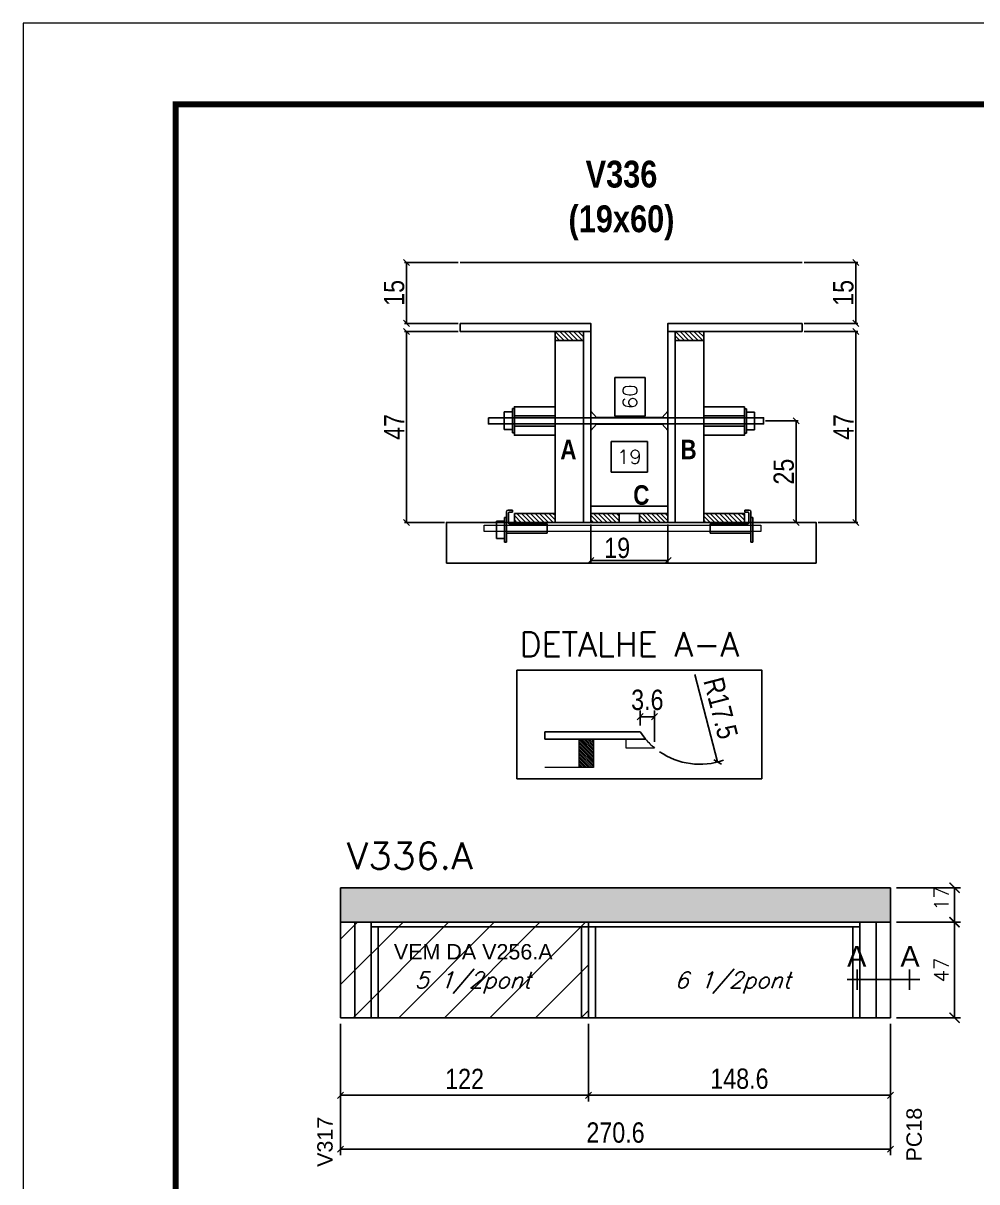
# Model space of a CAD drawing. Extents: x -3394 to 16474, y -5031 to 14397.
# Drawn here: x 4272 to 4742, y 43 to 614 of the extents above; entities that cross this region are included whole.
import ezdxf
from ezdxf.enums import TextEntityAlignment as Align

# ---------------------------------------------------------------- set-up
doc = ezdxf.new("R2010")
doc.units = 0
doc.linetypes.add('DASHED', pattern=[0.75, 0.5, -0.25])
doc.layers.get('0').update_dxf_attribs({"linetype": 'CONTINUOUS'})
doc.layers.get('Defpoints').update_dxf_attribs({"linetype": 'CONTINUOUS'})
for name, color, linetype in [('1HACHURA MADEIRAS', 1, 'CONTINUOUS'), ('5', 5, 'CONTINUOUS'), ('barrote', 251, 'CONTINUOUS'), ('COTA', 241, 'CONTINUOUS'), ('Cota Seção (2x)', 4, 'CONTINUOUS'), ('detalhes', 4, 'CONTINUOUS'), ('NOMENCLATURA', 7, 'CONTINUOUS'), ('Painéis', 200, 'CONTINUOUS'), ('presilha', 1, 'CONTINUOUS'), ('SARR_2.2x10', 60, 'CONTINUOUS'), ('SARR_2.2x7', 40, 'CONTINUOUS'), ('SARR_3.5x7', 81, 'CONTINUOUS'), ('texto', 7, 'CONTINUOUS'), ('Tubo de PVC', 51, 'CONTINUOUS')]:
    doc.layers.add(name, color=color, linetype=linetype)
for name, color, linetype, lineweight in [('CONCRETO', 251, 'CONTINUOUS', 25), ('Escoras', 2, 'CONTINUOUS', 25), ('Folhas', 255, 'CONTINUOUS', 9), ('Madeira', 126, 'CONTINUOUS', 18), ('REAPROVEITAMENTO', 251, 'CONTINUOUS', 9), ('Sarr 2.2x7', 40, 'CONTINUOUS', 9), ('SARRAFO DE PRESSAO', 251, 'DASHED', 9), ('SCO-___-LAJ', 2, 'CONTINUOUS', 0), ('Texto Seção', 7, 'CONTINUOUS', 15)]:
    doc.layers.add(name, color=color, linetype=linetype, lineweight=lineweight)
doc.styles.add('ARIAL', font='arial.ttf')
doc.styles.add('COTA TECNICA', font='techl___.ttf', dxfattribs={"height": 10})
doc.styles.add('COTA TECNICA 2X', font='techl___.ttf', dxfattribs={"height": 10})
doc.styles.add('REGUA-120', font='ROMANS.shx', dxfattribs={"height": 15})
doc.styles.add('ROMANS', font='romans.shx')
doc.styles.get("Standard").update_dxf_attribs({"font": 'ROMANS.SHX'})
doc.styles.add('TECNICA', font='techb___.ttf', dxfattribs={"height": 10})
doc.dimstyles.new('Cota Paínel', dxfattribs={"dimtxt": 7, "dimasz": 5, "dimexe": 3, "dimexo": 3, "dimgap": 3, "dimtad": 1, "dimdec": 1, "dimzin": 12, "dimdsep": 46, "dimtxsty": 'ROMANS', "dimblk": 'ARCHTICK', "dimcen": 0, "dimclrd": 4, "dimclre": 4, "dimclrt": 1, "dimadec": 1, "dimazin": 3, "dimtfac": 1, "dimtdec": 1, "dimtmove": 0, "dimatfit": 3, "dimldrblk": 'OBLIQUE', "dimfxl": 1, "dimtolj": 1, "dimtzin": 12, "dimarcsym": 0})
doc.dimstyles.new('Cota Seção interna', dxfattribs={"dimtxt": 7, "dimasz": 6, "dimexe": 0.18, "dimexo": 2, "dimgap": -4, "dimtad": 3, "dimdec": 1, "dimlfac": 0.5, "dimzin": 12, "dimdsep": 46, "dimtxsty": 'ROMANS', "dimblk": 'ARCHTICK', "dimcen": 0.09, "dimse1": 1, "dimse2": 1, "dimsd1": 1, "dimsd2": 1, "dimclrd": 180, "dimclre": 5, "dimclrt": 1, "dimadec": 0, "dimazin": 3, "dimtfac": 1, "dimtdec": 1, "dimtofl": 0, "dimtmove": 0, "dimatfit": 3, "dimldrblk": 'ARCHTICK', "dimfxl": 1, "dimtolj": 1, "dimtzin": 0, "dimarcsym": 0})
doc.dimstyles.new('PAINEL', dxfattribs={"dimtxt": 10, "dimasz": 3, "dimexe": 3, "dimexo": 3, "dimgap": 3, "dimtad": 1, "dimdec": 1, "dimzin": 12, "dimdsep": 46, "dimtxsty": 'COTA TECNICA', "dimblk1": 'OBLIQUE', "dimblk2": 'OBLIQUE', "dimsah": 1, "dimcen": 0.9, "dimclrd": 4, "dimclre": 4, "dimclrt": 240, "dimadec": 1, "dimazin": 3, "dimtfac": 1, "dimtdec": 1, "dimtmove": 0, "dimatfit": 3, "dimfxl": 1, "dimtolj": 1, "dimtzin": 12, "dimarcsym": 0})
doc.dimstyles.new('SECAO', dxfattribs={"dimscale": 0.333333, "dimtxt": 5, "dimasz": 9, "dimexe": 3, "dimexo": 3, "dimgap": 3, "dimtad": 1, "dimdec": 1, "dimlfac": 0.5, "dimzin": 12, "dimdsep": 46, "dimtxsty": 'COTA TECNICA 2X', "dimblk1": 'OBLIQUE', "dimblk2": 'OBLIQUE', "dimsah": 1, "dimcen": 0.9, "dimclrd": 4, "dimclre": 4, "dimclrt": 240, "dimadec": 1, "dimazin": 3, "dimtfac": 1, "dimtdec": 1, "dimtmove": 0, "dimatfit": 3, "dimfxl": 1, "dimtolj": 1, "dimtzin": 12, "dimarcsym": 0})

# ---------------------------------------------------------------- blocks, each defined once
blk = doc.blocks.new('9999999999')
at = {"layer": 'Folhas'}
blk.add_lwpolyline([(98138.98, 34190.21), (99623.98, 34190.21), (99623.98, 35240.21), (98138.98, 35240.21)], close=True, dxfattribs=at)
at = {"layer": 'Folhas', "color": 30, "const_width": 3}
blk.add_lwpolyline([(98213.98, 34230.21), (99583.98, 34230.21), (99583.98, 35200.21), (98213.98, 35200.21)], close=True, dxfattribs=at)
blk = doc.blocks.new('_Oblique')
at = {"color": 0, "linetype": 'ByBlock', "lineweight": -2}
blk.add_line((-0.5, -0.5), (0.5, 0.5), dxfattribs=at)
blk = doc.blocks.new('*D1650')
at = {"layer": 'COTA', "color": 4, "lineweight": -2, "transparency": 16777216}
for p, q in [((4551.58, 366.89), (4551.58, 348.21)), ((4589.58, 366.89), (4589.58, 348.21)), ((4589.58, 349.21), (4551.58, 349.21))]:
    blk.add_line(p, q, dxfattribs=at)
at = {"layer": 'Defpoints', "color": 0, "transparency": 16777216}
for p in [(4551.58, 367.89), (4589.58, 367.89), (4551.58, 349.21)]:
    blk.add_point(p, dxfattribs=at)
at = {"layer": 'COTA', "color": 4, "lineweight": -2, "transparency": 16777216, "xscale": 3, "yscale": 3, "zscale": 3, "rotation": 180}
blk.add_blockref('_Oblique', (4551.58, 349.21), dxfattribs=at)
at = {"layer": 'COTA', "color": 4, "lineweight": -2, "transparency": 16777216, "xscale": 3, "yscale": 3, "zscale": 3}
blk.add_blockref('_Oblique', (4589.58, 349.21), dxfattribs=at)
at = {"layer": 'COTA', "color": 240, "transparency": 16777216, "insert": (4564.58, 355.3), "char_height": 10, "attachment_point": 5, "style": 'COTA TECNICA 2X'}
blk.add_mtext('\\A1;19', dxfattribs=at)
blk = doc.blocks.new('PRESILHA METÁLICA 1')
at = {"layer": 'presilha'}
for p, q in [((7.5, 10.64), (7.5, 19.86)), ((12, 21), (8.64, 21)), ((9, 11.57), (9, 18.93)), ((12, 19.5), (9.57, 19.5)), ((12, 21), (12, 19.5)), ((0, 13), (6, 13)), ((0, 13), (0, 0)), ((6, 15.5), (7.5, 15.5)), ((6, -2.5), (6, 15.5)), ((6, 13), (6, 0)), ((7.5, 15.5), (7.5, -2.5)), ((37.5, 11), (9.57, 11)), ((37.5, 11), (37.5, 4.1)), ((6, 0), (0, 0)), ((37.5, 4.1), (7.5, 4.1)), ((7.5, -2.5), (6, -2.5))]:
    blk.add_line(p, q, dxfattribs=at)
for centre, radius, start, end in [((8.64, 19.86), 1.14, 90, 180), ((9.57, 18.93), 0.57, 90, 180), ((9.57, 11.57), 0.57, 180, 270)]:
    blk.add_arc(centre, radius, start, end, dxfattribs=at)
blk = doc.blocks.new('PRESILHA METÁLICA 2')
at = {"layer": 'presilha'}
for p, q in [((-5.25, 23.5), (-5.25, 22)), ((-5.25, 23.5), (-1.89, 23.5)), ((-5.25, 22), (-2.82, 22)), ((-2.25, 14.07), (-2.25, 21.43)), ((-0.75, 14.64), (-0.75, 22.36)), ((0.75, 18), (-0.75, 18)), ((-0.75, 18), (-0.75, 0)), ((0.75, 0), (0.75, 18)), ((-30.75, 13.5), (-30.75, 6.6)), ((-30.75, 13.5), (-2.82, 13.5)), ((-30.75, 6.6), (-0.75, 6.6)), ((-0.75, 0), (0.75, 0))]:
    blk.add_line(p, q, dxfattribs=at)
for centre, radius, start, end in [((-2.82, 21.43), 0.57, 0, 90), ((-1.89, 22.36), 1.14, 0, 90), ((-2.82, 14.07), 0.57, 270, 0)]:
    blk.add_arc(centre, radius, start, end, dxfattribs=at)
blk = doc.blocks.new('*D1651')
at = {"layer": 'COTA', "color": 4, "lineweight": -2, "transparency": 16777216}
for p, q in [((4486.28, 461.89), (4459.93, 461.89)), ((4460.93, 461.89), (4460.93, 367.89)), ((4479.52, 367.89), (4459.93, 367.89))]:
    blk.add_line(p, q, dxfattribs=at)
at = {"layer": 'Defpoints', "color": 0, "transparency": 16777216}
for p in [(4487.28, 461.89), (4460.93, 367.89), (4480.52, 367.89)]:
    blk.add_point(p, dxfattribs=at)
at = {"layer": 'COTA', "color": 4, "lineweight": -2, "transparency": 16777216, "xscale": 3, "yscale": 3, "zscale": 3}
for p, rotation in [((4460.93, 461.89), 90), ((4460.93, 367.89), 270)]:
    blk.add_blockref('_Oblique', p, dxfattribs=dict(at, rotation=rotation))
at = {"layer": 'COTA', "color": 240, "transparency": 16777216, "insert": (4454.85, 414.89), "char_height": 10, "attachment_point": 5, "rotation": 90, "style": 'COTA TECNICA 2X'}
blk.add_mtext('\\A1;47', dxfattribs=at)
blk = doc.blocks.new('*D1652')
at = {"layer": 'Cota Seção (2x)', "color": 180, "lineweight": -2, "transparency": 16777216}
for p, q in [((4578.42, 439.28), (4563.42, 439.28)), ((4563.42, 439.28), (4563.42, 420.28)), ((4578.42, 420.28), (4578.42, 439.28)), ((4563.42, 420.28), (4578.42, 420.28))]:
    blk.add_line(p, q, dxfattribs=at)
at = {"layer": 'Defpoints', "color": 0, "transparency": 16777216}
for p in [(4582.42, 495.89), (4589.58, 495.89), (4582.16, 375.89)]:
    blk.add_point(p, dxfattribs=at)
at = {"layer": 'Cota Seção (2x)', "color": 1, "transparency": 16777216, "insert": (4570.92, 429.78), "char_height": 7, "attachment_point": 5, "rotation": 90, "style": 'ROMANS'}
blk.add_mtext('\\A1;60', dxfattribs=at)
blk = doc.blocks.new('_ArchTick')
at = {"color": 0, "linetype": 'ByBlock', "const_width": 0.15}
blk.add_lwpolyline([(-0.5, -0.5), (0.5, 0.5)], dxfattribs=at)
blk = doc.blocks.new('*D1653')
at = {"layer": 'COTA', "color": 4, "lineweight": -2, "transparency": 16777216}
for p, q in [((4486.28, 495.89), (4459.93, 495.89)), ((4460.93, 465.89), (4460.93, 495.89)), ((4486.28, 465.89), (4459.93, 465.89))]:
    blk.add_line(p, q, dxfattribs=at)
at = {"layer": 'Defpoints', "color": 0, "transparency": 16777216}
for p in [(4460.93, 495.89), (4487.28, 495.89), (4487.28, 465.89)]:
    blk.add_point(p, dxfattribs=at)
at = {"layer": 'COTA', "color": 4, "lineweight": -2, "transparency": 16777216, "xscale": 3, "yscale": 3, "zscale": 3}
for p, rotation in [((4460.93, 495.89), 90), ((4460.93, 465.89), 270)]:
    blk.add_blockref('_Oblique', p, dxfattribs=dict(at, rotation=rotation))
at = {"layer": 'COTA', "color": 240, "transparency": 16777216, "insert": (4454.82, 480.89), "char_height": 10, "attachment_point": 5, "rotation": 90, "style": 'COTA TECNICA 2X'}
blk.add_mtext('\\A1;15', dxfattribs=at)
blk = doc.blocks.new('*D1654')
at = {"layer": 'COTA', "color": 4, "lineweight": -2, "transparency": 16777216}
for p, q in [((4656.68, 461.89), (4683.04, 461.89)), ((4682.04, 461.89), (4682.04, 367.89)), ((4663.44, 367.89), (4683.04, 367.89))]:
    blk.add_line(p, q, dxfattribs=at)
at = {"layer": 'Defpoints', "color": 0, "transparency": 16777216}
for p in [(4655.68, 461.89), (4662.44, 367.89), (4682.04, 367.89)]:
    blk.add_point(p, dxfattribs=at)
at = {"layer": 'COTA', "color": 4, "lineweight": -2, "transparency": 16777216, "xscale": 3, "yscale": 3, "zscale": 3}
for p, rotation in [((4682.04, 461.89), 90), ((4682.04, 367.89), 270)]:
    blk.add_blockref('_Oblique', p, dxfattribs=dict(at, rotation=rotation))
at = {"layer": 'COTA', "color": 240, "transparency": 16777216, "insert": (4675.96, 414.89), "char_height": 10, "attachment_point": 5, "rotation": 90, "style": 'COTA TECNICA 2X'}
blk.add_mtext('\\A1;47', dxfattribs=at)
blk = doc.blocks.new('*D1655')
at = {"layer": 'COTA', "color": 4, "lineweight": -2, "transparency": 16777216}
for p, q in [((4656.68, 495.89), (4683.04, 495.89)), ((4682.04, 465.89), (4682.04, 495.89)), ((4656.68, 465.89), (4683.04, 465.89))]:
    blk.add_line(p, q, dxfattribs=at)
at = {"layer": 'Defpoints', "color": 0, "transparency": 16777216}
for p in [(4655.68, 495.89), (4682.04, 495.89), (4655.68, 465.89)]:
    blk.add_point(p, dxfattribs=at)
at = {"layer": 'COTA', "color": 4, "lineweight": -2, "transparency": 16777216, "xscale": 3, "yscale": 3, "zscale": 3}
for p, rotation in [((4682.04, 495.89), 90), ((4682.04, 465.89), 270)]:
    blk.add_blockref('_Oblique', p, dxfattribs=dict(at, rotation=rotation))
at = {"layer": 'COTA', "color": 240, "transparency": 16777216, "insert": (4675.93, 480.89), "char_height": 10, "attachment_point": 5, "rotation": 90, "style": 'COTA TECNICA 2X'}
blk.add_mtext('\\A1;15', dxfattribs=at)
blk = doc.blocks.new('*D1676')
at = {"layer": 'Cota Seção (2x)', "color": 180, "lineweight": -2, "transparency": 16777216}
for p, q in [((4579.58, 407.66), (4561.58, 407.66)), ((4561.58, 407.66), (4561.58, 392.66)), ((4579.58, 392.66), (4579.58, 407.66)), ((4561.58, 392.66), (4579.58, 392.66))]:
    blk.add_line(p, q, dxfattribs=at)
at = {"layer": 'Defpoints', "color": 0, "transparency": 16777216}
for p in [(4589.58, 388.66), (4551.58, 375.89), (4589.58, 375.89)]:
    blk.add_point(p, dxfattribs=at)
at = {"layer": 'Cota Seção (2x)', "color": 1, "transparency": 16777216, "insert": (4570.58, 400.16), "char_height": 7, "attachment_point": 5, "style": 'ROMANS'}
blk.add_mtext('\\A1;19', dxfattribs=at)
blk = doc.blocks.new('*D1656')
at = {"layer": 'COTA', "color": 4, "linetype": 'ByBlock', "lineweight": -2, "transparency": 16777216}
for p, q in [((4428.45, 121.09), (4428.45, 82.9)), ((4550.45, 121.09), (4550.45, 82.9)), ((4428.45, 85.9), (4550.45, 85.9))]:
    blk.add_line(p, q, dxfattribs=at)
at = {"layer": 'Defpoints', "color": 0, "linetype": 'ByBlock', "transparency": 16777216}
for p in [(4428.45, 124.09), (4550.45, 124.09), (4550.45, 85.9)]:
    blk.add_point(p, dxfattribs=at)
at = {"layer": 'COTA', "color": 4, "linetype": 'ByBlock', "lineweight": -2, "transparency": 16777216, "xscale": 3, "yscale": 3, "zscale": 3, "rotation": 180}
blk.add_blockref('_Oblique', (4428.45, 85.9), dxfattribs=at)
at = {"layer": 'COTA', "color": 4, "linetype": 'ByBlock', "lineweight": -2, "transparency": 16777216, "xscale": 3, "yscale": 3, "zscale": 3}
blk.add_blockref('_Oblique', (4550.45, 85.9), dxfattribs=at)
at = {"layer": 'COTA', "color": 240, "linetype": 'ByBlock', "transparency": 16777216, "insert": (4489.45, 93.96), "char_height": 10, "attachment_point": 5, "style": 'COTA TECNICA'}
blk.add_mtext('\\A1;122', dxfattribs=at)
blk = doc.blocks.new('*D1657')
at = {"layer": 'COTA', "color": 4, "linetype": 'ByBlock', "lineweight": -2, "transparency": 16777216}
for p, q in [((4550.45, 121.09), (4550.45, 82.9)), ((4699.05, 121.09), (4699.05, 82.9)), ((4550.45, 85.9), (4699.05, 85.9))]:
    blk.add_line(p, q, dxfattribs=at)
at = {"layer": 'Defpoints', "color": 0, "linetype": 'ByBlock', "transparency": 16777216}
for p in [(4550.45, 124.09), (4699.05, 124.09), (4699.05, 85.9)]:
    blk.add_point(p, dxfattribs=at)
at = {"layer": 'COTA', "color": 4, "linetype": 'ByBlock', "lineweight": -2, "transparency": 16777216, "xscale": 3, "yscale": 3, "zscale": 3, "rotation": 180}
blk.add_blockref('_Oblique', (4550.45, 85.9), dxfattribs=at)
at = {"layer": 'COTA', "color": 4, "linetype": 'ByBlock', "lineweight": -2, "transparency": 16777216, "xscale": 3, "yscale": 3, "zscale": 3}
blk.add_blockref('_Oblique', (4699.05, 85.9), dxfattribs=at)
at = {"layer": 'COTA', "color": 240, "linetype": 'ByBlock', "transparency": 16777216, "insert": (4624.75, 94.02), "char_height": 10, "attachment_point": 5, "style": 'COTA TECNICA'}
blk.add_mtext('\\A1;148.6', dxfattribs=at)
blk = doc.blocks.new('*D1677')
at = {"layer": 'COTA', "color": 4, "linetype": 'ByBlock', "lineweight": -2, "transparency": 16777216}
for p, q in [((4428.45, 121.09), (4428.45, 56.4)), ((4699.05, 121.09), (4699.05, 56.4)), ((4428.45, 59.4), (4699.05, 59.4))]:
    blk.add_line(p, q, dxfattribs=at)
at = {"layer": 'Defpoints', "color": 0, "linetype": 'ByBlock', "transparency": 16777216}
for p in [(4428.45, 124.09), (4699.05, 124.09), (4699.05, 59.4)]:
    blk.add_point(p, dxfattribs=at)
at = {"layer": 'COTA', "color": 4, "linetype": 'ByBlock', "lineweight": -2, "transparency": 16777216, "xscale": 3, "yscale": 3, "zscale": 3, "rotation": 180}
blk.add_blockref('_Oblique', (4428.45, 59.4), dxfattribs=at)
at = {"layer": 'COTA', "color": 4, "linetype": 'ByBlock', "lineweight": -2, "transparency": 16777216, "xscale": 3, "yscale": 3, "zscale": 3}
blk.add_blockref('_Oblique', (4699.05, 59.4), dxfattribs=at)
at = {"layer": 'COTA', "color": 240, "linetype": 'ByBlock', "transparency": 16777216, "insert": (4563.75, 67.5), "char_height": 10, "attachment_point": 5, "style": 'COTA TECNICA'}
blk.add_mtext('\\A1;270.6', dxfattribs=at)
blk = doc.blocks.new('*D1658')
at = {"layer": 'COTA', "color": 4, "linetype": 'Continuous', "lineweight": -2, "transparency": 16777216}
for p, q in [((4702.05, 171.09), (4733.63, 171.09)), ((4730.63, 124.09), (4730.63, 171.09))]:
    blk.add_line(p, q, dxfattribs=at)
at = {"layer": 'COTA', "color": 4, "lineweight": -2, "transparency": 16777216}
blk.add_line((4702.05, 124.09), (4733.63, 124.09), dxfattribs=at)
at = {"layer": 'Defpoints', "color": 0, "linetype": 'Continuous', "transparency": 16777216}
for p in [(4699.05, 171.09), (4730.63, 171.09), (4699.05, 124.09)]:
    blk.add_point(p, dxfattribs=at)
at = {"layer": 'COTA', "color": 4, "linetype": 'Continuous', "lineweight": -2, "transparency": 16777216, "xscale": 5, "yscale": 5, "zscale": 5}
for p, rotation in [((4730.63, 171.09), 90), ((4730.63, 124.09), 270)]:
    blk.add_blockref('_ArchTick', p, dxfattribs=dict(at, rotation=rotation))
at = {"layer": 'COTA', "color": 1, "linetype": 'Continuous', "transparency": 16777216, "insert": (4724.13, 147.59), "char_height": 7, "attachment_point": 5, "rotation": 90, "style": 'ROMANS'}
blk.add_mtext('\\A1;47', dxfattribs=at)
blk = doc.blocks.new('*D1659')
at = {"layer": 'COTA', "color": 4, "linetype": 'Continuous', "lineweight": -2, "transparency": 16777216}
for p, q in [((4702.05, 188.09), (4733.63, 188.09)), ((4730.63, 171.09), (4730.63, 188.09))]:
    blk.add_line(p, q, dxfattribs=at)
at = {"layer": 'COTA', "color": 4, "lineweight": -2, "transparency": 16777216}
blk.add_line((4702.05, 171.09), (4733.63, 171.09), dxfattribs=at)
at = {"layer": 'Defpoints', "color": 0, "linetype": 'Continuous', "transparency": 16777216}
for p in [(4699.05, 188.09), (4730.63, 188.09), (4699.05, 171.09)]:
    blk.add_point(p, dxfattribs=at)
at = {"layer": 'COTA', "color": 4, "linetype": 'Continuous', "lineweight": -2, "transparency": 16777216, "xscale": 5, "yscale": 5, "zscale": 5}
for p, rotation in [((4730.63, 188.09), 90), ((4730.63, 171.09), 270)]:
    blk.add_blockref('_ArchTick', p, dxfattribs=dict(at, rotation=rotation))
at = {"layer": 'COTA', "color": 1, "linetype": 'Continuous', "transparency": 16777216, "insert": (4724.13, 182.77), "char_height": 7, "attachment_point": 5, "rotation": 90, "style": 'ROMANS'}
blk.add_mtext('\\A1;17', dxfattribs=at)
blk = doc.blocks.new('*D1660')
at = {"layer": 'Defpoints', "color": 0, "linetype": 'ByBlock', "transparency": 16777216}
for p in [(4575.86, 272.28), (4575.86, 264.86), (4582.98, 256.86)]:
    blk.add_point(p, dxfattribs=at)
at = {"layer": 'Escoras', "color": 4, "linetype": 'ByBlock', "lineweight": -2, "transparency": 16777216}
for p, q in [((4575.86, 267.86), (4575.86, 275.28)), ((4582.98, 259.86), (4582.98, 275.28)), ((4582.98, 272.28), (4575.86, 272.28))]:
    blk.add_line(p, q, dxfattribs=at)
at = {"layer": 'Escoras', "color": 4, "linetype": 'ByBlock', "lineweight": -2, "transparency": 16777216, "xscale": 3, "yscale": 3, "zscale": 3, "rotation": 180}
blk.add_blockref('_Oblique', (4575.86, 272.28), dxfattribs=at)
at = {"layer": 'Escoras', "color": 4, "linetype": 'ByBlock', "lineweight": -2, "transparency": 16777216, "xscale": 3, "yscale": 3, "zscale": 3}
blk.add_blockref('_Oblique', (4582.98, 272.28), dxfattribs=at)
at = {"layer": 'Escoras', "color": 240, "linetype": 'ByBlock', "transparency": 16777216, "insert": (4579.42, 280.5), "char_height": 10, "attachment_point": 5, "style": 'COTA TECNICA'}
blk.add_mtext('\\A1;3.6', dxfattribs=at)
blk = doc.blocks.new('*D1678')
at = {"layer": 'Defpoints', "color": 0, "linetype": 'ByBlock', "transparency": 16777216}
for p in [(4605.25, 283.86), (4614.02, 249.98)]:
    blk.add_point(p, dxfattribs=at)
at = {"layer": 'Escoras', "color": 4, "linetype": 'ByBlock', "lineweight": -2, "transparency": 16777216}
blk.add_line((4602.87, 293.07), (4614.02, 249.98), dxfattribs=at)
blk.add_arc((4605.25, 283.86), 35, 235.4035, 289.427, dxfattribs=at)
at = {"layer": 'Escoras', "color": 4, "linetype": 'ByBlock', "lineweight": -2, "transparency": 16777216, "xscale": 3, "yscale": 3, "zscale": 3, "rotation": 284.5159333783368}
blk.add_blockref('_Oblique', (4614.02, 249.98), dxfattribs=at)
at = {"layer": 'Escoras', "color": 240, "linetype": 'ByBlock', "transparency": 16777216, "insert": (4615.54, 276.46), "char_height": 10, "attachment_point": 5, "rotation": 284.5159, "style": 'COTA TECNICA'}
blk.add_mtext('\\A1;R17.5', dxfattribs=at)
blk = doc.blocks.new('*D1661')
at = {"layer": 'COTA', "color": 4, "lineweight": -2, "transparency": 16777216}
for p, q in [((4637.66, 417.89), (4653.71, 417.89)), ((4652.71, 367.89), (4652.71, 417.89)), ((4628.18, 367.89), (4653.71, 367.89))]:
    blk.add_line(p, q, dxfattribs=at)
at = {"layer": 'Defpoints', "color": 0, "transparency": 16777216}
for p in [(4636.66, 417.89), (4652.71, 417.89), (4627.18, 367.89)]:
    blk.add_point(p, dxfattribs=at)
at = {"layer": 'COTA', "color": 4, "lineweight": -2, "transparency": 16777216, "xscale": 3, "yscale": 3, "zscale": 3}
for p, rotation in [((4652.71, 417.89), 90), ((4652.71, 367.89), 270)]:
    blk.add_blockref('_Oblique', p, dxfattribs=dict(at, rotation=rotation))
at = {"layer": 'COTA', "color": 240, "transparency": 16777216, "insert": (4646.6, 392.89), "char_height": 10, "attachment_point": 5, "rotation": 90, "style": 'COTA TECNICA 2X'}
blk.add_mtext('\\A1;25', dxfattribs=at)

msp = doc.modelspace()

# ---------------------------------------------------------------- hatches: boundary and pattern name
at = {"layer": 'COTA', "linetype": 'Continuous'}
h = msp.add_hatch(dxfattribs=at)
h.set_pattern_fill('AR-CONC', color=256, scale=0.05)
h.set_pattern_definition([(50, (-590.1, -6064.926), (9.1092334, -0.796954), [0.9525, -10.4775]), (355, (-590.1, -6064.926), (-1.762171, 9.552842), [0.762, -8.382029]), (100.45144, (-589.341, -6064.992), (7.347062, 8.755888), [0.8095, -8.904512]), (46.1842, (-590.1, -6062.386), (13.553952, -2.102116), [1.42875, -15.71625]), (96.63556, (-588.97, -6062.561), (11.870207, 12.371306), [1.21425, -13.35678]), (351.18415, (-590.1, -6062.386), (11.870207, 12.371306), [1.142998, -12.572987]), (21, (-588.83, -6063.021), (7.5807196, -5.11326), [0.9525, -10.4775]), (326, (-588.83, -6063.021), (3.090101, 9.209398), [0.762, -8.382]), (71.45144, (-588.198, -6063.447), (10.670821, 4.096138), [0.8095, -8.904497]), (37.5, (-590.1, -6064.926), (0.1544302, 4.227752), [0, -8.2804, 0, -8.509, 0, -8.41375]), (7.5, (-590.1, -6064.926), (3.3409831, 5.0090287), [0, -4.8514, 0, -8.0899, 0, -3.20675]), (327.5, (-592.9322, -6064.926), (6.7795298, -0.2864372), [0, -3.175, 0, -9.906, 0, -13.1445]), (317.5, (-594.202, -6064.926), (7.406459, 1.2713246), [0, -4.1275, 0, -6.5786, 0, -9.3345])])
h.paths.add_polyline_path([(4428.45, 188.09), (4428.45, 171.09), (4699.05, 171.09), (4699.05, 188.09)])
at = {"layer": 'Madeira'}
h = msp.add_hatch(dxfattribs=at)
h.set_pattern_fill('ANSI31', color=256, scale=0.2, angle=270, style=0)
h.set_pattern_definition([(315, (21176.7198, -13086.8724), (0.449012806, 0.449012806), [])])
h.paths.add_polyline_path([(4545.86, 247.26), (4552.86, 247.26), (4552.86, 261.26), (4545.86, 261.26)])
at = {"layer": 'REAPROVEITAMENTO', "linetype": 'Continuous'}
h = msp.add_hatch(dxfattribs=at)
h.set_pattern_fill('ANSI31', color=256, scale=5)
h.paths.add_polyline_path([(4550.45, 124.09), (4550.45, 171.09), (4428.45, 171.09), (4428.45, 124.09)])
at = {"layer": 'SARR_2.2x10'}
h = msp.add_hatch(dxfattribs=at)
h.set_pattern_fill('ANSI31', color=256, scale=0.5, angle=90)
h.set_pattern_definition([(135, (37611.8014, -123144.2797), (-1.122532015, -1.122532015), [])])
h.paths.add_polyline_path([(4513.98, 372.29), (4513.98, 367.89), (4533.98, 367.89), (4533.98, 372.29)])
h = msp.add_hatch(dxfattribs=at)
h.set_pattern_fill('ANSI31', color=256, scale=0.5, angle=90)
h.set_pattern_definition([(135, (37725.0014, -123144.2797), (-1.122532015, -1.122532015), [])])
h.paths.add_polyline_path([(4607.18, 372.29), (4607.18, 367.89), (4627.18, 367.89), (4627.18, 372.29)])
at = {"layer": 'SARR_2.2x7'}
h = msp.add_hatch(dxfattribs=at)
h.set_pattern_fill('ANSI31', color=256, scale=0.5, angle=90)
h.set_pattern_definition([(135, (37556.6014, -123054.6797), (-1.122532015, -1.122532015), [])])
h.paths.add_polyline_path([(4533.98, 461.89), (4533.98, 457.49), (4547.98, 457.49), (4547.98, 461.89)])
h = msp.add_hatch(dxfattribs=at)
h.set_pattern_fill('ANSI31', color=256, scale=0.5, angle=90)
h.set_pattern_definition([(135, (37615.8014, -123054.6797), (-1.122532015, -1.122532015), [])])
h.paths.add_polyline_path([(4593.18, 461.89), (4593.18, 457.49), (4607.18, 457.49), (4607.18, 461.89)])
h = msp.add_hatch(dxfattribs=at)
h.set_pattern_fill('ANSI31', color=256, scale=0.5, angle=90)
h.set_pattern_definition([(135, (37739.4014, -123144.2797), (-1.122532015, -1.122532015), [])])
h.paths.add_polyline_path([(4551.58, 372.29), (4551.58, 367.89), (4565.58, 367.89), (4565.58, 372.29)])
h = msp.add_hatch(dxfattribs=at)
h.set_pattern_fill('ANSI31', color=256, scale=0.5, angle=90)
h.set_pattern_definition([(135, (37763.4014, -123144.2797), (-1.122532015, -1.122532015), [])])
h.paths.add_polyline_path([(4575.58, 372.29), (4575.58, 367.89), (4589.58, 367.89), (4589.58, 372.29)])

# ---------------------------------------------------------------- linework, layer by layer
at = {"linetype": 'ByBlock'}
msp.add_lwpolyline([(4515.26, 295.2), (4635.74, 295.2), (4635.74, 241.72), (4515.26, 241.72)], close=True, dxfattribs=at)
at = {"layer": '1HACHURA MADEIRAS', "elevation": 0}
for points in [[(4533.98, 424.8), (4513.98, 424.8), (4513.98, 420.4), (4533.98, 420.4)], [(4627.18, 424.8), (4607.18, 424.8), (4607.18, 420.4), (4627.18, 420.4)], [(4533.98, 415.2), (4513.98, 415.2), (4513.98, 410.8), (4533.98, 410.8)], [(4627.18, 415.2), (4607.18, 415.2), (4607.18, 410.8), (4627.18, 410.8)]]:
    msp.add_lwpolyline(points, close=True, dxfattribs=at)
at = {"layer": 'barrote', "elevation": 0}
msp.add_lwpolyline([(4480.52, 347.89), (4662.44, 347.89), (4662.44, 367.89), (4480.52, 367.89)], close=True, dxfattribs=at)
at = {"layer": 'CONCRETO', "linetype": 'Continuous'}
msp.add_line((4655.68, 495.89), (4487.28, 495.89), dxfattribs=at)
at = {"layer": 'COTA', "linetype": 'Continuous'}
for p in [(4428.45, 188.09), (4699.05, 171.09)]:
    msp.add_line(p, (4699.05, 188.09), dxfattribs=at)
at = {"layer": 'COTA', "linetype": 'ByBlock'}
msp.add_line((4428.45, 171.09), (4428.45, 188.09), dxfattribs=at)
at = {"layer": 'detalhes', "color": 250}
msp.add_line((4480.52, 347.89), (4480.52, 367.89), dxfattribs=at)
at = {"layer": 'detalhes'}
for p, q in [((4713.51, 142.85), (4677.7, 142.85)), ((4682.7, 147.85), (4682.7, 137.85)), ((4708.51, 147.85), (4708.51, 137.85))]:
    msp.add_line(p, q, dxfattribs=at)
at = {"layer": 'Madeira'}
msp.add_line((4545.86, 247.26), (4528.95, 247.26), dxfattribs=at)
msp.add_lwpolyline([(4545.86, 261.26), (4552.86, 261.26), (4552.86, 247.26), (4545.86, 247.26)], close=True, dxfattribs=at)
at = {"layer": 'Painéis', "linetype": 'Continuous'}
for p, q in [((4487.28, 461.89), (4487.28, 465.89)), ((4655.68, 461.89), (4655.68, 465.89))]:
    msp.add_line(p, q, dxfattribs=at)
at = {"layer": 'Painéis', "linetype": 'ByBlock'}
for p, q in [((4575.86, 264.86), (4528.95, 264.86)), ((4528.95, 261.26), (4528.95, 264.86)), ((4578.53, 261.26), (4528.95, 261.26)), ((4428.45, 171.09), (4699.05, 171.09)), ((4428.45, 124.09), (4428.45, 171.09)), ((4550.45, 124.09), (4550.45, 171.09)), ((4699.05, 124.09), (4699.05, 171.09)), ((4428.45, 124.09), (4699.05, 124.09))]:
    msp.add_line(p, q, dxfattribs=at)
at = {"layer": 'Painéis', "linetype": 'Continuous', "elevation": 0}
for points in [[(4487.28, 461.89), (4551.58, 461.89), (4551.58, 465.89), (4487.28, 465.89)], [(4655.68, 461.89), (4589.58, 461.89), (4589.58, 465.89), (4655.68, 465.89)]]:
    msp.add_lwpolyline(points, dxfattribs=at)
for points in [[(4547.98, 367.89), (4547.98, 461.89), (4551.58, 461.89), (4551.58, 367.89)], [(4593.18, 367.89), (4593.18, 461.89), (4589.58, 461.89), (4589.58, 367.89)], [(4589.58, 375.89), (4551.58, 375.89), (4551.58, 372.29), (4589.58, 372.29)]]:
    msp.add_lwpolyline(points, close=True, dxfattribs=at)
at = {"layer": 'Painéis'}
msp.add_arc((4605.25, 283.86), 35, 212.886, 220.2276, dxfattribs=at)
at = {"layer": 'presilha'}
for p, q in [((4508.98, 422.32), (4512.98, 422.32)), ((4508.98, 422.32), (4508.98, 413.66)), ((4512.98, 423.99), (4513.98, 423.99)), ((4512.98, 411.99), (4512.98, 423.99)), ((4512.98, 422.32), (4512.98, 413.66)), ((4513.98, 423.99), (4513.98, 411.99)), ((4628.18, 423.8, 0), (4627.18, 423.8, 0)), ((4627.18, 423.8, 0), (4627.18, 411.8, 0)), ((4628.18, 411.8, 0), (4628.18, 423.8, 0)), ((4632.18, 422.13, 0), (4628.18, 422.13, 0)), ((4628.18, 422.13, 0), (4628.18, 413.47, 0)), ((4632.18, 422.13, 0), (4632.18, 413.47, 0)), ((4512.98, 413.66), (4508.98, 413.66)), ((4513.98, 411.99), (4512.98, 411.99)), ((4627.18, 411.8, 0), (4628.18, 411.8, 0)), ((4628.18, 413.47, 0), (4632.18, 413.47, 0))]:
    msp.add_line(p, q, dxfattribs=at)
at = {"layer": 'presilha', "elevation": 0}
msp.add_lwpolyline([(4501.2, 419.39), (4636.66, 419.39), (4636.66, 416.39), (4501.2, 416.39)], close=True, dxfattribs=at)
at = {"layer": 'Sarr 2.2x7'}
for p, q in [((4568.82, 261.26), (4568.82, 256.86)), ((4568.82, 256.86), (4582.98, 256.86))]:
    msp.add_line(p, q, dxfattribs=at)
msp.add_arc((4605.25, 283.86), 35, 220.2276, 230.4924, dxfattribs=at)
at = {"layer": 'SARR_2.2x10', "elevation": 0}
for points in [[(4513.98, 372.29), (4533.98, 372.29), (4533.98, 367.89), (4513.98, 367.89)], [(4607.18, 372.29), (4627.18, 372.29), (4627.18, 367.89), (4607.18, 367.89)]]:
    msp.add_lwpolyline(points, close=True, dxfattribs=at)
at = {"layer": 'SARR_2.2x7', "linetype": 'Continuous'}
for p, q in [((4435.45, 124.09), (4435.45, 171.09)), ((4443.45, 168.89), (4550.45, 168.89)), ((4550.45, 168.89), (4684.05, 168.89)), ((4692.05, 124.09), (4692.05, 171.09))]:
    msp.add_line(p, q, dxfattribs=at)
at = {"layer": 'SARR_2.2x7', "elevation": 0}
for points in [[(4547.98, 461.89), (4533.98, 461.89), (4533.98, 457.49), (4547.98, 457.49)], [(4607.18, 461.89), (4593.18, 461.89), (4593.18, 457.49), (4607.18, 457.49)], [(4551.58, 372.29), (4565.58, 372.29), (4565.58, 367.89), (4551.58, 367.89)], [(4575.58, 372.29), (4589.58, 372.29), (4589.58, 367.89), (4575.58, 367.89)]]:
    msp.add_lwpolyline(points, close=True, dxfattribs=at)
at = {"layer": 'SARR_3.5x7'}
for p, q in [((4443.45, 171.09), (4443.45, 124.09)), ((4446.95, 168.89), (4446.95, 124.09)), ((4546.95, 168.89), (4546.95, 124.09)), ((4550.45, 168.89), (4550.45, 124.09)), ((4553.95, 168.89), (4553.95, 124.09)), ((4680.55, 168.89), (4680.55, 124.09)), ((4684.05, 171.09), (4684.05, 124.09)), ((4443.45, 124.09), (4446.95, 124.09)), ((4546.95, 124.09), (4550.45, 124.09)), ((4550.45, 124.09), (4553.95, 124.09)), ((4680.55, 124.09), (4684.05, 124.09))]:
    msp.add_line(p, q, dxfattribs=at)
at = {"layer": 'SARR_3.5x7', "elevation": 0}
for points in [[(4533.98, 457.49), (4547.98, 457.49), (4547.98, 367.89), (4533.98, 367.89)], [(4593.18, 457.49), (4607.18, 457.49), (4607.18, 367.89), (4593.18, 367.89)]]:
    msp.add_lwpolyline(points, close=True, dxfattribs=at)
at = {"layer": 'SCO-___-LAJ', "color": 1, "elevation": 0}
msp.add_lwpolyline([(4499.13, 366.56), (4635.29, 366.56), (4635.29, 363.36), (4499.13, 363.36)], close=True, dxfattribs=at)
at = {"layer": 'Tubo de PVC', "elevation": 0}
msp.add_lwpolyline([(4589.58, 422.63), (4589.58, 413.15), (4586.78, 416.3), (4554.38, 416.3), (4551.58, 413.15), (4551.58, 422.63), (4554.38, 419.48), (4586.78, 419.48)], close=True, dxfattribs=at)

# ---------------------------------------------------------------- block references
at = {"layer": 'presilha', "xscale": 0.6666666666666666, "yscale": 0.6666666666666666, "zscale": 0.6666666666666666}
for name, p in [('PRESILHA METÁLICA 1', (4505.11, 359.92)), ('PRESILHA METÁLICA 2', (4630.86, 358.26))]:
    msp.add_blockref(name, p, dxfattribs=at)
at = {"layer": 'SARRAFO DE PRESSAO', "color": 6, "linetype": 'ByBlock'}
msp.add_blockref('9999999999', (-93866.77, -34626.55), dxfattribs=at)

# ---------------------------------------------------------------- texts
at = {"layer": '5', "color": 7, "linetype": 'Continuous'}
msp.add_text('DETALHE A-A', height=12, rotation=360, dxfattribs=at).set_placement((4516.62, 301.83))
at = {"layer": 'detalhes', "style": 'TECNICA'}
for s, p in [('A', (4536.6, 399)), ('B', (4595.73, 399)), ('C', (4572.49, 376.6))]:
    msp.add_text(s, height=9.6, dxfattribs=at).set_placement(p)
at = {"layer": 'detalhes', "color": 0, "linetype": 'Continuous', "style": 'ARIAL'}
for p in [(4682.5, 154.26), (4708.71, 154.26)]:
    msp.add_text('A', height=10.22, dxfattribs=at).set_placement(p, align=Align.MIDDLE_CENTER)
at = {"layer": 'NOMENCLATURA', "linetype": 'Continuous', "style": 'ARIAL'}
msp.add_text('VEM DA V256.A', height=7.5671, dxfattribs=at).set_placement((4454.66, 152.78))
for s, p in [('V317', (4424.53, 50.66)), ('PC18', (4714.49, 53.32))]:
    msp.add_text(s, height=7.567, rotation=90, dxfattribs=at).set_placement(p)
at = {"layer": 'NOMENCLATURA', "insert": (4566.69, 545.96), "char_height": 13.2, "attachment_point": 2, "style": 'TECNICA'}
msp.add_mtext_dynamic_manual_height_columns('V336\\P(19x60)', width=13.2, gutter_width=1, heights=[0], dxfattribs=at)
at = {"layer": 'texto', "color": 2, "char_height": 8, "attachment_point": 5, "style": 'ROMANS'}
for s, insert in [('{\\Q19;\\C256;5 1/2pont}', (4493.45, 141.31)), ('{\\Q19;\\C256;6 1/2pont}', (4621.39, 141.31))]:
    msp.add_mtext(s, dxfattribs=dict(at, insert=insert))
at = {"layer": 'Texto Seção', "style": 'REGUA-120', "width": 1.05}
msp.add_text('V336.A', height=13, dxfattribs=at).set_placement((4431.45, 197.27))

# ---------------------------------------------------------------- dimensions: what is measured, and where the dimension line sits
at = {"layer": 'COTA'}
for base, p1, p2, angle, picture, middle in [((4460.93, 495.89), (4487.28, 465.89), (4487.28, 495.89), 90, '*D1653', (4460.93, 480.89)), ((4682.04, 495.89), (4655.68, 465.89), (4655.68, 495.89), 90, '*D1655', (4682.04, 480.89)), ((4551.58, 349.21, 0), (4589.58, 367.89), (4551.58, 367.89), 180, '*D1650', (4564.58, 349.21, 0))]:
    dim = msp.add_linear_dim(base=base, p1=p1, p2=p2, angle=angle, dimstyle='SECAO', dxfattribs=at)
    dim.commit()
    dim.dimension.update_dxf_attribs({"geometry": picture, "text_midpoint": middle, "dimtype": 160})
for base, p1, p2, picture, middle in [((4460.93, 367.89), (4487.28, 461.89), (4480.52, 367.89), '*D1651', (4454.85, 414.89)), ((4682.04, 367.89), (4655.68, 461.89), (4662.44, 367.89), '*D1654', (4675.96, 414.89)), ((4652.71, 417.89), (4627.18, 367.89), (4636.66, 417.89), '*D1661', (4646.6, 392.89))]:
    dim = msp.add_linear_dim(base=base, p1=p1, p2=p2, angle=90, dimstyle='SECAO', dxfattribs=at)
    dim.commit()
    dim.dimension.update_dxf_attribs({"geometry": picture, "text_midpoint": middle})
at = {"layer": 'COTA', "linetype": 'Continuous'}
dim = msp.add_linear_dim(base=(4730.63, 188.09), p1=(4699.05, 171.09), p2=(4699.05, 188.09), angle=90, dimstyle='Cota Paínel', dxfattribs=at)
dim.commit()
dim.dimension.update_dxf_attribs({"geometry": '*D1659', "text_midpoint": (4730.63, 182.77), "dimtype": 160})
dim = msp.add_linear_dim(base=(4730.63, 171.09), p1=(4699.05, 124.09), p2=(4699.05, 171.09), angle=90, dimstyle='Cota Paínel', dxfattribs=at)
dim.commit()
dim.dimension.update_dxf_attribs({"geometry": '*D1658', "text_midpoint": (4724.13, 147.59)})
at = {"layer": 'COTA', "linetype": 'ByBlock'}
for base, p2, picture, middle in [((4550.45, 85.9), (4550.45, 124.09), '*D1656', (4489.45, 93.96)), ((4699.05, 59.4), (4699.05, 124.09), '*D1677', (4563.75, 67.5))]:
    dim = msp.add_linear_dim(base=base, p1=(4428.45, 124.09), p2=p2, dimstyle='PAINEL', dxfattribs=at)
    dim.commit()
    dim.dimension.update_dxf_attribs({"geometry": picture, "text_midpoint": middle})
dim = msp.add_linear_dim(base=(4699.05, 85.9), p1=(4550.45, 124.09), p2=(4699.05, 124.09), dimstyle='PAINEL', override={"dimtmove": 1}, dxfattribs=at)
dim.commit()
dim.dimension.update_dxf_attribs({"geometry": '*D1657', "text_midpoint": (4624.75, 94.02)})
at = {"layer": 'Cota Seção (2x)'}
dim = msp.add_linear_dim(base=(4582.42, 495.89), p1=(4582.16, 375.89), p2=(4589.58, 495.89), angle=90, dimstyle='Cota Seção interna', dxfattribs=at)
dim.commit()
dim.dimension.update_dxf_attribs({"geometry": '*D1652', "text_midpoint": (4582.42, 429.78), "dimtype": 160})
dim = msp.add_linear_dim(base=(4589.58, 388.66), p1=(4551.58, 375.89), p2=(4589.58, 375.89), dimstyle='Cota Seção interna', dxfattribs=at)
dim.commit()
dim.dimension.update_dxf_attribs({"geometry": '*D1676', "text_midpoint": (4570.58, 400.16)})
at = {"layer": 'Escoras', "linetype": 'ByBlock'}
dim = msp.add_radius_dim(center=(4605.25, 283.86), mpoint=(4614.02, 249.98), dimstyle='PAINEL', override={"dimlfac": 0.5}, dxfattribs=at)
dim.commit()
dim.dimension.update_dxf_attribs({"geometry": '*D1678', "text_midpoint": (4607.69, 274.43), "dimtype": 164})
dim = msp.add_linear_dim(base=(4575.86, 272.28), p1=(4582.98, 256.86), p2=(4575.86, 264.86), angle=180, dimstyle='PAINEL', override={"dimlfac": 0.5}, dxfattribs=at)
dim.commit()
dim.dimension.update_dxf_attribs({"geometry": '*D1660', "text_midpoint": (4579.42, 272.28), "dimtype": 160})

doc.saveas('drawing.dxf')
